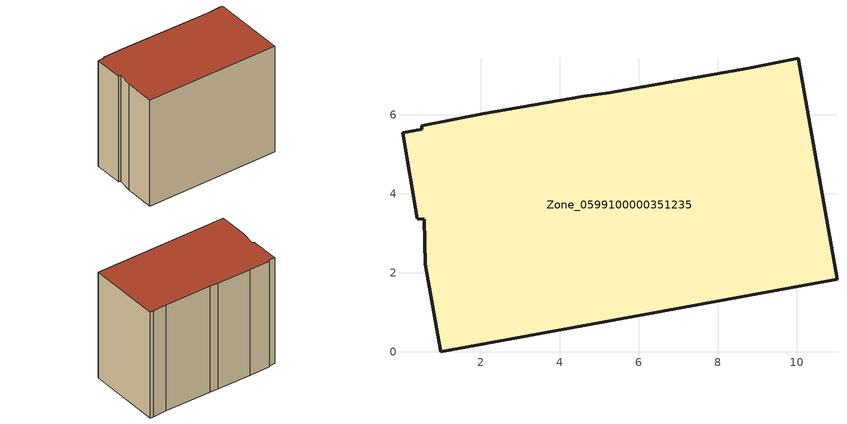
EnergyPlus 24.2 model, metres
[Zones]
Zone_0599100000351235
 floor ground (C_G): 0.98,0 0.59,2.22 0.56,3.36 0.39,3.37 0.01,5.55 0.5,5.64 0.5,5.72 2.05,6.03 4.61,6.47 5.25,6.56 8.78,7.18 9.79,7.39 10.05,7.43 11.03,1.84 z0
 wall outside (C_F): 9.79,7.39 8.78,7.18 5.25,6.56 4.61,6.47 2.05,6.03 0.5,5.72 0.5,5.64 0.01,5.55 0.39,3.37 0.56,3.36 0.59,2.22 0.98,0 11.03,1.84 10.05,7.43 9.79,7.39 z0:8.42
 roof outside (C_R): 0.59,2.22 0.98,0 11.03,1.84 10.05,7.43 9.79,7.39 8.78,7.18 5.25,6.56 4.61,6.47 2.05,6.03 0.5,5.72 0.5,5.64 0.01,5.55 0.39,3.37 0.56,3.36 z8.42
[BUILDING]
Pand.0599100000351235: North Axis=0; Terrain=City; Loads Convergence Tolerance Value=0.04; Temperature Convergence Tolerance Value=0.4; Solar Distribution=FullExterior; Maximum Number of Warmup Days=25; Minimum Number of Warmup Days=1
[Site:Location]
Rotterdam.The.Hague.AP_ZH_NLD Design_Conditions: Latitude=51.96; Longitude=4.45; Time Zone=1; Elevation=-4.5
[SITE:GROUNDTEMPERATURE:BUILDINGSURFACE]
18, 18, 18, 18, 18, 18, 18, 18, 18, 18, 18, 18
[MATERIAL] Thermal Absorptance=0.9; Solar Absorptance=0.7; Visible Absorptance=0.7
Name | Roughness | Thickness | Conductivity | Density | Specific Heat
G.TI.1992-2005 | MediumSmooth | 0.15 | 0.06 | 540 | 1210
F.TI.1992-2005 | Rough | 0.3 | 0.12 | 1920 | 840
R.TI.1992-2005 | MediumRough | 0.2 | 0.08 | 1500 | 1000
[CONSTRUCTION]
C_G: G.TI.1992-2005
C_F: F.TI.1992-2005
C_R: R.TI.1992-2005
[ZONE]
Zone_0599100000351235: Type=1; Multiplier=1; Ceiling Height=Autocalculate; Volume=Autocalculate; Floor Area=autocalculate; Part of Total Floor Area=Yes
[ZONEINFILTRATION:DESIGNFLOWRATE]
Infil_Zone_0599100000351235: Zone or ZoneList or Space or SpaceList=Zone_0599100000351235; Schedule=AlwaysOn; Design Flow Rate Calculation Method=Flow/Area; Flow Rate per Floor Area=0.0015; Constant Term Coefficient=1; Temperature Term Coefficient=0; Velocity Term Coefficient=0; Velocity Squared Term Coefficient=0
[HVACTEMPLATE:ZONE:IDEALLOADSAIRSYSTEM]
Zone_0599100000351235: Maximum Heating Supply Air Temperature=50; Minimum Cooling Supply Air Temperature=13; Maximum Heating Supply Air Humidity Ratio=0.0156; Minimum Cooling Supply Air Humidity Ratio=0.0077; Heating Limit=NoLimit; Cooling Limit=NoLimit; Dehumidification Control Type=ConstantSensibleHeatRatio; Cooling Sensible Heat Ratio=0.7; Dehumidification Setpoint=60; Humidification Control Type=None; Humidification Setpoint=30; Outdoor Air Method=None; Outdoor Air Flow Rate per Person=0.00944; Outdoor Air Flow Rate per Zone Floor Area=0; Outdoor Air Flow Rate per Zone=0; Demand Controlled Ventilation Type=None; Outdoor Air Economizer Type=NoEconomizer; Heat Recovery Type=None; Sensible Heat Recovery Effectiveness=0.7; Latent Heat Recovery Effectiveness=0.65
[ZONECONTROL:THERMOSTAT]
ThermostatControl_Zone_0599100000351235: Zone or ZoneList=Zone_0599100000351235; Control Type Schedule=DualSetpointControlType; Control 1=Thermostat_Zone_0599100000351235; Temperature Difference Between Cutout And Setpoint=0
[THERMOSTATSETPOINT:DUALSETPOINT]
Thermostat_Zone_0599100000351235: Heating Setpoint Temperature Schedule=HeatingSetpoint_Zone_0599100000351235; Cooling Setpoint Temperature Schedule=CoolingSetpoint_Zone_0599100000351235
[SCHEDULE:COMPACT]
HeatingSetpoint_Zone_0599100000351235: Through: 12/31, For: AllDays, Until: 24:00, 21
CoolingSetpoint_Zone_0599100000351235: Through: 12/31, For: AllDays, Until: 24:00, 24
DualSetpointControlType: Through: 12/31, For: AllDays, Until: 24:00, 4
AlwaysOn: Through: 12/31, For: AllDays, Until: 24:00, 1
